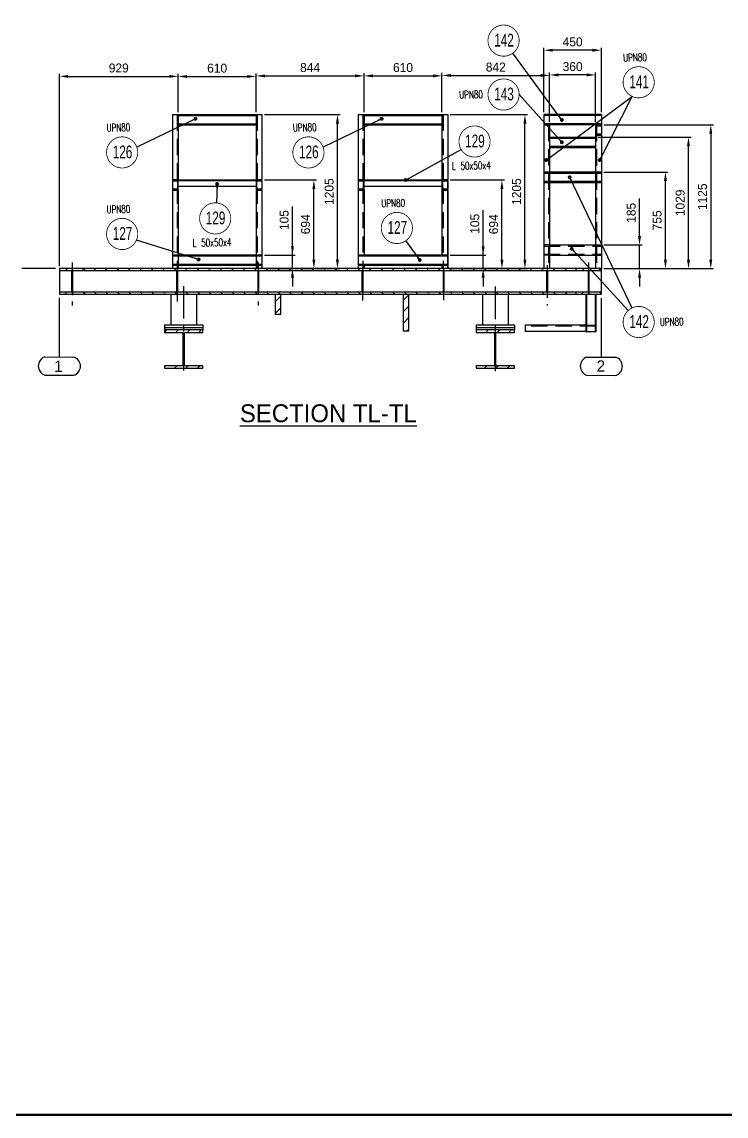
# Model space of a CAD drawing. Header units: millimetres. Extents: x 0 to 16187, y -20471 to 6290.
# Drawn here: x 13039.3 to 13314.7, y 3880.9 to 4309.1 of the extents above; entities that cross this region are included whole.
import ezdxf
from ezdxf.enums import TextEntityAlignment as Align

# ---------------------------------------------------------------- set-up
doc = ezdxf.new("R2010")
doc.units = ezdxf.units.MM
doc.header["$PDSIZE"] = -1
doc.linetypes.add('CENTERX2', pattern=[20.32, 12.7, -2.54, 2.54, -2.54])
doc.linetypes.add('HIDDEN', pattern=[9.525, 6.35, -3.175])
doc.layers.add('BORDER1', color=3, linetype='Continuous')
doc.layers.add('BORDER2', color=7, linetype='Continuous')
doc.styles.add('MtXpl_txt_shx', font='txt.shx', dxfattribs={"height": 0.2})
doc.styles.add('ROMANC', font='ROMANC', dxfattribs={"height": 5})
doc.styles.add('ROMAND-1', font='ic-romand.shx')
doc.styles.add('ROMANS', font='ROMANS.shx', dxfattribs={"width": 0.8})
doc.styles.add('ROMANT', font='ROMANT', dxfattribs={"height": 4})
doc.styles.add('SLDTEXTSTYLE2', font='TXT', dxfattribs={"width": 0.686449})
doc.dimstyles.new('AM_ISO', dxfattribs={"dimtxt": 3.5, "dimasz": 3.5, "dimexe": 1, "dimexo": 1, "dimgap": 1.5, "dimtad": 1, "dimdsep": 46, "dimtxsty": 'Standard', "dimcen": 0, "dimclrd": 1, "dimclre": 1, "dimclrt": 1, "dimadec": 0, "dimazin": 2, "dimtp": 0.1, "dimtm": 0.1, "dimtfac": 0.71, "dimtdec": 3, "dimtmove": 0, "dimatfit": 3, "dimfxl": 1, "dimlwd": -1, "dimlwe": -1, "dimarcsym": 1})
doc.dimstyles.new('AM_ISO$7', dxfattribs={"dimtxt": 3.5, "dimasz": 3.5, "dimexe": 1, "dimexo": 1, "dimgap": 1.5, "dimtad": 1, "dimtoh": 1, "dimdsep": 46, "dimtxsty": 'Standard', "dimcen": 0, "dimclrd": 1, "dimclre": 1, "dimclrt": 1, "dimadec": 0, "dimazin": 2, "dimtp": 0.1, "dimtm": 0.1, "dimtfac": 0.71, "dimtdec": 3, "dimtmove": 0, "dimatfit": 3, "dimfxl": 1, "dimlwd": -1, "dimlwe": -1, "dimarcsym": 1})
pattern_1 = [(45, (12795.081, 309.012), (-2.245064, 2.245064), [])]
pattern_2 = [(135, (12795.081, 309.012), (-2.245064, -2.245064), [])]

# ---------------------------------------------------------------- blocks, each defined once
blk = doc.blocks.new('A$7E9317C23470')
at = {"color": 1, "ltscale": 0.2}
for p, q in [((8.25, 7.15), (8.25, 30.29)), ((2.59, 7.18), (13.91, 7.12))]:
    blk.add_line(p, q, dxfattribs=at)
at = {"color": 1, "lineweight": 25}
blk.add_line((2.59, 0.06), (13.93, 0.01), dxfattribs=at)
at = {"color": 1, "ltscale": 0.2}
for centre, start, end in [((3.74, 3.62), 107.869, 252.0246), ((12.75, 3.56), 287.9651, 71.9697)]:
    blk.add_arc(centre, 3.74, start, end, dxfattribs=at)
at = {"color": 1, "lineweight": 25}
blk.add_text('1', height=4.5, rotation=359.9537, dxfattribs=at).set_placement((7.87, 3.52), align=Align.MIDDLE_CENTER)
blk = doc.blocks.new('A$7E9317C333379')
at = {"color": 1, "ltscale": 0.2}
for p, q in [((8.25, 7.15), (8.25, 30.29)), ((2.59, 7.18), (13.91, 7.12)), ((2.59, 0.06), (13.93, 0.01))]:
    blk.add_line(p, q, dxfattribs=at)
for centre, start, end in [((3.74, 3.62), 107.869, 252.0246), ((12.75, 3.56), 287.9651, 71.9697)]:
    blk.add_arc(centre, 3.74, start, end, dxfattribs=at)
blk.add_text('2', height=4.37, rotation=359.9537, dxfattribs=at).set_placement((6.43, 1.52))
blk = doc.blocks.new('*D2593')
at = {"color": 1, "linetype": 'ByBlock'}
for p, q in [((13053.94, 4213.52), (13053.94, 4288.75)), ((13057.44, 4287.75), (13096.89, 4287.75)), ((13100.39, 4273.77), (13100.39, 4288.75))]:
    blk.add_line(p, q, dxfattribs=at)
at = {"color": 1}
for points in [[(13057.44, 4288.33), (13057.44, 4287.17), (13053.94, 4287.75)], [(13096.89, 4287.17), (13096.89, 4288.33), (13100.39, 4287.75)]]:
    blk.add_solid(points, dxfattribs=at)
at = {"layer": 'Defpoints', "color": 0}
for p in [(13100.39, 4287.75), (13100.39, 4272.77), (13053.94, 4212.52)]:
    blk.add_point(p, dxfattribs=at)
at = {"color": 1, "insert": (13077.16, 4291), "char_height": 3.5, "attachment_point": 5}
blk.add_mtext('929', dxfattribs=at)
blk = doc.blocks.new('*D2594')
at = {"color": 1, "linetype": 'ByBlock'}
for p, q in [((13100.39, 4273.77), (13100.39, 4288.7)), ((13103.89, 4287.7), (13127.39, 4287.7)), ((13130.89, 4273.77), (13130.89, 4288.7))]:
    blk.add_line(p, q, dxfattribs=at)
at = {"color": 1}
for points in [[(13103.89, 4288.28), (13103.89, 4287.12), (13100.39, 4287.7)], [(13127.39, 4287.12), (13127.39, 4288.28), (13130.89, 4287.7)]]:
    blk.add_solid(points, dxfattribs=at)
at = {"layer": 'Defpoints', "color": 0}
for p in [(13130.89, 4287.7), (13100.39, 4272.77), (13130.89, 4272.77)]:
    blk.add_point(p, dxfattribs=at)
at = {"color": 1, "insert": (13115.64, 4290.95), "char_height": 3.5, "attachment_point": 5}
blk.add_mtext('610', dxfattribs=at)
blk = doc.blocks.new('*D2595')
at = {"color": 1, "linetype": 'ByBlock'}
for p, q in [((13130.89, 4273.77), (13130.89, 4288.92)), ((13134.39, 4287.92), (13169.59, 4287.92)), ((13173.09, 4273.77), (13173.09, 4288.92))]:
    blk.add_line(p, q, dxfattribs=at)
at = {"color": 1}
for points in [[(13134.39, 4288.51), (13134.39, 4287.34), (13130.89, 4287.92)], [(13169.59, 4287.34), (13169.59, 4288.51), (13173.09, 4287.92)]]:
    blk.add_solid(points, dxfattribs=at)
at = {"layer": 'Defpoints', "color": 0}
for p in [(13173.09, 4287.92), (13130.89, 4272.77), (13173.09, 4272.77)]:
    blk.add_point(p, dxfattribs=at)
at = {"color": 1, "insert": (13151.99, 4291.17), "char_height": 3.5, "attachment_point": 5}
blk.add_mtext('844', dxfattribs=at)
blk = doc.blocks.new('*D2596')
at = {"color": 1, "linetype": 'ByBlock'}
for p, q in [((13173.09, 4273.77), (13173.09, 4288.93)), ((13176.59, 4287.93), (13200.09, 4287.93)), ((13203.59, 4273.77), (13203.59, 4288.93))]:
    blk.add_line(p, q, dxfattribs=at)
at = {"color": 1}
for points in [[(13176.59, 4288.51), (13176.59, 4287.35), (13173.09, 4287.93)], [(13200.09, 4287.35), (13200.09, 4288.51), (13203.59, 4287.93)]]:
    blk.add_solid(points, dxfattribs=at)
at = {"layer": 'Defpoints', "color": 0}
for p in [(13203.59, 4287.93), (13173.09, 4272.77), (13203.59, 4272.77)]:
    blk.add_point(p, dxfattribs=at)
at = {"color": 1, "insert": (13188.34, 4291.18), "char_height": 3.5, "attachment_point": 5}
blk.add_mtext('610', dxfattribs=at)
blk = doc.blocks.new('*D2597')
at = {"color": 1, "linetype": 'ByBlock'}
for p, q in [((13203.59, 4273.77), (13203.59, 4289.11)), ((13207.09, 4288.11), (13242.19, 4288.11)), ((13245.69, 4269.77), (13245.69, 4289.11))]:
    blk.add_line(p, q, dxfattribs=at)
at = {"color": 1}
for points in [[(13207.09, 4288.69), (13207.09, 4287.52), (13203.59, 4288.11)], [(13242.19, 4287.52), (13242.19, 4288.69), (13245.69, 4288.11)]]:
    blk.add_solid(points, dxfattribs=at)
at = {"layer": 'Defpoints', "color": 0}
for p in [(13245.69, 4288.11), (13203.59, 4272.77), (13245.69, 4268.77)]:
    blk.add_point(p, dxfattribs=at)
at = {"color": 1, "insert": (13224.64, 4291.36), "char_height": 3.5, "attachment_point": 5}
blk.add_mtext('842', dxfattribs=at)
blk = doc.blocks.new('*D2598')
at = {"color": 1, "linetype": 'ByBlock'}
for p, q in [((13245.69, 4269.77), (13245.69, 4289.3)), ((13260.19, 4288.3), (13249.19, 4288.3)), ((13263.69, 4269.77), (13263.69, 4289.3))]:
    blk.add_line(p, q, dxfattribs=at)
at = {"color": 1}
for points in [[(13249.19, 4288.88), (13249.19, 4287.72), (13245.69, 4288.3)], [(13260.19, 4287.72), (13260.19, 4288.88), (13263.69, 4288.3)]]:
    blk.add_solid(points, dxfattribs=at)
at = {"layer": 'Defpoints', "color": 0}
for p in [(13245.69, 4288.3), (13245.69, 4268.77), (13263.69, 4268.77)]:
    blk.add_point(p, dxfattribs=at)
at = {"color": 1, "insert": (13254.69, 4291.55), "char_height": 3.5, "attachment_point": 5}
blk.add_mtext('360', dxfattribs=at)
blk = doc.blocks.new('*D2599')
at = {"color": 1, "linetype": 'ByBlock'}
for p, q in [((13280.86, 4225.27), (13280.86, 4239.94)), ((13266.94, 4221.77), (13281.86, 4221.77)), ((13280.86, 4212.52), (13280.86, 4221.77)), ((13266.94, 4212.52), (13281.86, 4212.52)), ((13280.86, 4209.02), (13280.86, 4205.52))]:
    blk.add_line(p, q, dxfattribs=at)
at = {"color": 1}
for points in [[(13280.28, 4225.27), (13281.45, 4225.27), (13280.86, 4221.77)], [(13281.45, 4209.02), (13280.28, 4209.02), (13280.86, 4212.52)]]:
    blk.add_solid(points, dxfattribs=at)
at = {"layer": 'Defpoints', "color": 0}
for p in [(13265.94, 4221.77), (13280.86, 4221.77), (13265.94, 4212.52)]:
    blk.add_point(p, dxfattribs=at)
at = {"color": 1, "insert": (13277.61, 4234.35), "char_height": 3.5, "attachment_point": 5, "rotation": 90}
blk.add_mtext('185', dxfattribs=at)
blk = doc.blocks.new('*D2600')
at = {"color": 1, "linetype": 'ByBlock'}
for p, q in [((13266.94, 4250.27), (13291.99, 4250.27)), ((13290.99, 4216.02), (13290.99, 4246.77)), ((13266.94, 4212.52), (13291.99, 4212.52))]:
    blk.add_line(p, q, dxfattribs=at)
at = {"color": 1}
for points in [[(13291.58, 4246.77), (13290.41, 4246.77), (13290.99, 4250.27)], [(13290.41, 4216.02), (13291.58, 4216.02), (13290.99, 4212.52)]]:
    blk.add_solid(points, dxfattribs=at)
at = {"layer": 'Defpoints', "color": 0}
for p in [(13265.94, 4250.27), (13290.99, 4250.27), (13265.94, 4212.52)]:
    blk.add_point(p, dxfattribs=at)
at = {"color": 1, "insert": (13287.74, 4231.4), "char_height": 3.5, "attachment_point": 5, "rotation": 90}
blk.add_mtext('755', dxfattribs=at)
blk = doc.blocks.new('*D2601')
at = {"color": 1, "linetype": 'ByBlock'}
for p, q in [((13264.69, 4263.97), (13301.01, 4263.97)), ((13300.01, 4216.02), (13300.01, 4260.47)), ((13266.94, 4212.52), (13301.01, 4212.52))]:
    blk.add_line(p, q, dxfattribs=at)
at = {"color": 1}
for points in [[(13300.59, 4260.47), (13299.42, 4260.47), (13300.01, 4263.97)], [(13299.42, 4216.02), (13300.59, 4216.02), (13300.01, 4212.52)]]:
    blk.add_solid(points, dxfattribs=at)
at = {"layer": 'Defpoints', "color": 0}
for p in [(13263.69, 4263.97), (13300.01, 4263.97), (13265.94, 4212.52)]:
    blk.add_point(p, dxfattribs=at)
at = {"color": 1, "insert": (13296.76, 4238.25), "char_height": 3.5, "attachment_point": 5, "rotation": 90}
blk.add_mtext('1029', dxfattribs=at)
blk = doc.blocks.new('*D2602')
at = {"color": 1, "linetype": 'ByBlock'}
for p, q in [((13266.94, 4268.77), (13309.73, 4268.77)), ((13308.73, 4265.27), (13308.73, 4216.02)), ((13266.94, 4212.52), (13309.73, 4212.52))]:
    blk.add_line(p, q, dxfattribs=at)
at = {"color": 1}
for points in [[(13309.31, 4265.27), (13308.15, 4265.27), (13308.73, 4268.77)], [(13308.15, 4216.02), (13309.31, 4216.02), (13308.73, 4212.52)]]:
    blk.add_solid(points, dxfattribs=at)
at = {"layer": 'Defpoints', "color": 0}
for p in [(13265.94, 4268.77), (13265.94, 4212.52), (13308.73, 4212.52)]:
    blk.add_point(p, dxfattribs=at)
at = {"color": 1, "insert": (13305.48, 4240.65), "char_height": 3.5, "attachment_point": 5, "rotation": 90}
blk.add_mtext('1125', dxfattribs=at)
blk = doc.blocks.new('*D2603')
at = {"color": 1, "linetype": 'ByBlock'}
for p, q in [((13243.44, 4273.77), (13243.44, 4298.97)), ((13265.94, 4273.77), (13265.94, 4298.97)), ((13262.44, 4297.97), (13246.94, 4297.97))]:
    blk.add_line(p, q, dxfattribs=at)
at = {"color": 1}
for points in [[(13246.94, 4298.55), (13246.94, 4297.39), (13243.44, 4297.97)], [(13262.44, 4297.39), (13262.44, 4298.55), (13265.94, 4297.97)]]:
    blk.add_solid(points, dxfattribs=at)
at = {"layer": 'Defpoints', "color": 0}
for p in [(13243.44, 4297.97), (13243.44, 4272.77), (13265.94, 4272.77)]:
    blk.add_point(p, dxfattribs=at)
at = {"color": 1, "insert": (13254.69, 4301.22), "char_height": 3.5, "attachment_point": 5}
blk.add_mtext('450', dxfattribs=at)
blk = doc.blocks.new('*D2648')
at = {"color": 1, "linetype": 'ByBlock'}
for p, q in [((13206.84, 4272.77), (13237.03, 4272.77)), ((13236.03, 4216.02), (13236.03, 4269.27)), ((13221.98, 4212.52), (13237.03, 4212.52))]:
    blk.add_line(p, q, dxfattribs=at)
at = {"color": 1}
for points in [[(13236.61, 4269.27), (13235.45, 4269.27), (13236.03, 4272.77)], [(13235.45, 4216.02), (13236.61, 4216.02), (13236.03, 4212.52)]]:
    blk.add_solid(points, dxfattribs=at)
at = {"layer": 'Defpoints', "color": 0}
for p in [(13205.84, 4272.77), (13236.03, 4272.77), (13220.98, 4212.52)]:
    blk.add_point(p, dxfattribs=at)
at = {"color": 1, "insert": (13232.78, 4242.65), "char_height": 3.5, "attachment_point": 5, "rotation": 90}
blk.add_mtext('1205', dxfattribs=at)
blk = doc.blocks.new('*D2649')
at = {"color": 1, "linetype": 'ByBlock'}
for p, q in [((13219.68, 4217.77), (13219.68, 4235.35)), ((13219.68, 4221.27), (13219.68, 4224.77)), ((13206.84, 4217.77), (13220.68, 4217.77)), ((13219.68, 4212.52), (13219.68, 4217.77)), ((13206.84, 4212.52), (13220.68, 4212.52)), ((13219.68, 4209.02), (13219.68, 4205.52))]:
    blk.add_line(p, q, dxfattribs=at)
at = {"color": 1}
for points in [[(13219.1, 4221.27), (13220.26, 4221.27), (13219.68, 4217.77)], [(13220.26, 4209.02), (13219.1, 4209.02), (13219.68, 4212.52)]]:
    blk.add_solid(points, dxfattribs=at)
at = {"layer": 'Defpoints', "color": 0}
for p in [(13205.84, 4217.77), (13219.68, 4217.77), (13205.84, 4212.52)]:
    blk.add_point(p, dxfattribs=at)
at = {"color": 1, "insert": (13216.43, 4230.06), "char_height": 3.5, "attachment_point": 5, "rotation": 90}
blk.add_mtext('105', dxfattribs=at)
blk = doc.blocks.new('*D2650')
at = {"color": 1, "linetype": 'ByBlock'}
for p, q in [((13206.84, 4247.22), (13228.04, 4247.22)), ((13227.04, 4216.02), (13227.04, 4243.72)), ((13206.84, 4212.52), (13228.04, 4212.52))]:
    blk.add_line(p, q, dxfattribs=at)
at = {"color": 1}
for points in [[(13227.63, 4243.72), (13226.46, 4243.72), (13227.04, 4247.22)], [(13226.46, 4216.02), (13227.63, 4216.02), (13227.04, 4212.52)]]:
    blk.add_solid(points, dxfattribs=at)
at = {"layer": 'Defpoints', "color": 0}
for p in [(13205.84, 4247.22), (13227.04, 4247.22), (13205.84, 4212.52)]:
    blk.add_point(p, dxfattribs=at)
at = {"color": 1, "insert": (13223.79, 4229.87), "char_height": 3.5, "attachment_point": 5, "rotation": 90}
blk.add_mtext('694', dxfattribs=at)
blk = doc.blocks.new('*D2651')
at = {"color": 1, "linetype": 'ByBlock'}
for p, q in [((13145.1, 4217.77), (13145.1, 4236.81)), ((13145.1, 4221.27), (13145.1, 4224.77)), ((13134.14, 4217.77), (13146.1, 4217.77)), ((13145.1, 4212.52), (13145.1, 4217.77)), ((13134.14, 4212.52), (13146.1, 4212.52)), ((13145.1, 4209.02), (13145.1, 4205.52))]:
    blk.add_line(p, q, dxfattribs=at)
at = {"color": 1}
for points in [[(13144.52, 4221.27), (13145.69, 4221.27), (13145.1, 4217.77)], [(13145.69, 4209.02), (13144.52, 4209.02), (13145.1, 4212.52)]]:
    blk.add_solid(points, dxfattribs=at)
at = {"layer": 'Defpoints', "color": 0}
for p in [(13133.14, 4217.77), (13145.1, 4217.77), (13133.14, 4212.52)]:
    blk.add_point(p, dxfattribs=at)
at = {"color": 1, "insert": (13141.85, 4231.52), "char_height": 3.5, "attachment_point": 5, "rotation": 90}
blk.add_mtext('105', dxfattribs=at)
blk = doc.blocks.new('*D2652')
at = {"color": 1, "linetype": 'ByBlock'}
for p, q in [((13134.14, 4247.22), (13154.48, 4247.22)), ((13153.48, 4216.02), (13153.48, 4243.72)), ((13134.14, 4212.52), (13154.48, 4212.52))]:
    blk.add_line(p, q, dxfattribs=at)
at = {"color": 1}
for points in [[(13154.06, 4243.72), (13152.9, 4243.72), (13153.48, 4247.22)], [(13152.9, 4216.02), (13154.06, 4216.02), (13153.48, 4212.52)]]:
    blk.add_solid(points, dxfattribs=at)
at = {"layer": 'Defpoints', "color": 0}
for p in [(13133.14, 4247.22), (13153.48, 4247.22), (13133.14, 4212.52)]:
    blk.add_point(p, dxfattribs=at)
at = {"color": 1, "insert": (13150.23, 4229.87), "char_height": 3.5, "attachment_point": 5, "rotation": 90}
blk.add_mtext('694', dxfattribs=at)
blk = doc.blocks.new('*D2653')
at = {"color": 1, "linetype": 'ByBlock'}
for p, q in [((13134.14, 4272.77), (13163.71, 4272.77)), ((13162.71, 4216.02), (13162.71, 4269.27)), ((13134.14, 4212.52), (13163.71, 4212.52))]:
    blk.add_line(p, q, dxfattribs=at)
at = {"color": 1}
for points in [[(13163.29, 4269.27), (13162.12, 4269.27), (13162.71, 4272.77)], [(13162.12, 4216.02), (13163.29, 4216.02), (13162.71, 4212.52)]]:
    blk.add_solid(points, dxfattribs=at)
at = {"layer": 'Defpoints', "color": 0}
for p in [(13133.14, 4272.77), (13162.71, 4272.77), (13133.14, 4212.52)]:
    blk.add_point(p, dxfattribs=at)
at = {"color": 1, "insert": (13159.46, 4242.65), "char_height": 3.5, "attachment_point": 5, "rotation": 90}
blk.add_mtext('1205', dxfattribs=at)
blk = doc.blocks.new('*U609')
at = {"layer": 'BORDER1', "color": 154, "true_color": 0x1859a9, "const_width": 1}
blk.add_lwpolyline([(1.81, 811), (1144, 811), (1144, 0), (0, 0), (0, 811)], close=True, dxfattribs=at)
at = {"layer": 'BORDER2', "flags": 8}
for tag, height, style, p in [('REV-A', 3.24, 'ROMANS', (986.93, 140.25)), ('RE-A', 8.06, 'ROMANT', (1084.63, 7.17))]:
    blk.add_attdef(tag, text='', height=height, dxfattribs=dict(at, style=style)).set_placement(p, align=Align.CENTER)
at = {"layer": 'BORDER2', "style": 'ROMANS', "width": 3.830216}
blk.add_attdef('DATE-A', text='', height=3.24, dxfattribs=at).set_placement((995.51, 140.25), (1008.51, 140.25), align=Align.FIT)
at = {"layer": 'BORDER2'}
for tag, height, style, p in [('DRN-A', 3.24, 'ROMANS', (1018.38, 140.25)), ('CHD-A', 3.24, 'ROMANS', (1032.35, 140.25)), ('APD-A', 3.24, 'ROMANS', (1046.64, 140.25)), ('CONS_CONT_VEND', 4.2, 'ROMANC', (1061.39, 72.83))]:
    blk.add_attdef(tag, text='', height=height, dxfattribs=dict(at, style=style)).set_placement(p, align=Align.CENTER)
at = {"layer": 'BORDER2', "style": 'ROMANS', "width": 0.8}
for tag, p, height in [('1:X', (997.23, 122.55), 3.5), ('LOC', (1042.74, 122.55), 3.5), ('PROJ_NO', (1118.64, 122.55), 3.5), ('CONS_DRG_NO', (1011, 63), 3)]:
    blk.add_attdef(tag, p, '', height=height, dxfattribs=at)
at = {"layer": 'BORDER2', "lineweight": 30, "width": 0.8, "flags": 104}
blk.add_attdef('COMMENTS-A', text='', height=2.2, dxfattribs=at).set_placement((1055.21, 142.07), align=Align.MIDDLE_LEFT)
at = {"layer": 'BORDER2', "style": 'ROMANS', "width": 0.8}
for tag, p in [('PROJECT_TITLE_1', (1061.07, 55.35)), ('PROJECT_TITLE_2', (1061.07, 49.3))]:
    blk.add_attdef(tag, text='', height=3.5, dxfattribs=at).set_placement(p, align=Align.MIDDLE)
at = {"layer": 'BORDER2', "style": 'ROMANT', "width": 0.8}
for tag, p in [('DRG_TITLE_1', (1061.07, 36.31)), ('DRG_TITLE_2', (1061.07, 28.31)), ('DRG_TITLE_3', (1061.07, 20.31))]:
    blk.add_attdef(tag, text='', height=5, dxfattribs=at).set_placement(p, align=Align.CENTER)
at = {"layer": 'BORDER2', "style": 'ROMANT'}
for tag, p in [('AR', (995, 7.17)), ('PA', (1011.74, 7.17)), ('DC', (1028.45, 7.17)), ('TS', (1120.84, 7.17))]:
    blk.add_attdef(tag, p, '', height=8.06, dxfattribs=at)
for tag, p in [('SRNO', (1074.7, 7.17)), ('SH', (1115.8, 7.18))]:
    blk.add_attdef(tag, text='', height=8.06, dxfattribs=at).set_placement(p, align=Align.RIGHT)
at = {"layer": 'BORDER2', "style": 'ROMANS', "flags": 2}
blk.add_attdef('TB_VERSION', text='', height=2, dxfattribs=at).set_placement((1, -1), align=Align.TOP_LEFT)

msp = doc.modelspace()

# ---------------------------------------------------------------- hatches: boundary and pattern name
at = {"linetype": 'Continuous', "lineweight": 18}
h = msp.add_hatch(dxfattribs=at)
h.set_pattern_fill('ANSI31', style=0)
h.set_pattern_definition(pattern_1)
h.paths.add_polyline_path([(13265.93881, 4268.77143), (13263.68881, 4268.77143), (13263.68881, 4264.77143), (13265.93881, 4264.77143), (13265.93881, 4265.17143), (13263.98881, 4265.17143), (13263.98881, 4268.37143), (13265.93881, 4268.37143)], flags=0)
h = msp.add_hatch(dxfattribs=at)
h.set_pattern_fill('ANSI31', style=0)
h.set_pattern_definition(pattern_1)
h.paths.add_polyline_path([(13098.13881, 4243.22143), (13100.38881, 4243.22143), (13100.38881, 4247.22143), (13098.13881, 4247.22143), (13098.13881, 4246.82143), (13100.08881, 4246.82143), (13100.08881, 4243.62143), (13098.13881, 4243.62143)], flags=0)
h = msp.add_hatch(dxfattribs=at)
h.set_pattern_fill('ANSI31', style=0)
h.set_pattern_definition(pattern_1)
h.paths.add_polyline_path([(13133.13881, 4247.22143), (13130.88881, 4247.22143), (13130.88881, 4243.22143), (13133.13881, 4243.22143), (13133.13881, 4243.62143), (13131.18881, 4243.62143), (13131.18881, 4246.82143), (13133.13881, 4246.82143)], flags=0)
h = msp.add_hatch(dxfattribs=at)
h.set_pattern_fill('ANSI31', style=0)
h.set_pattern_definition(pattern_1)
h.paths.add_polyline_path([(13170.83881, 4243.22143), (13173.08881, 4243.22143), (13173.08881, 4247.22143), (13170.83881, 4247.22143), (13170.83881, 4246.82143), (13172.78881, 4246.82143), (13172.78881, 4243.62143), (13170.83881, 4243.62143)], flags=0)
h = msp.add_hatch(dxfattribs=at)
h.set_pattern_fill('ANSI31', style=0)
h.set_pattern_definition(pattern_1)
h.paths.add_polyline_path([(13205.83881, 4247.22143), (13203.58881, 4247.22143), (13203.58881, 4243.22143), (13205.83881, 4243.22143), (13205.83881, 4243.62143), (13203.88881, 4243.62143), (13203.88881, 4246.82143), (13205.83881, 4246.82143)], flags=0)
h = msp.add_hatch(dxfattribs=at)
h.set_pattern_fill('ANSI31', style=0)
h.set_pattern_definition(pattern_1)
h.paths.add_polyline_path([(13058.71381, 4203.27143), (13053.93881, 4203.27143), (13053.93881, 4202.52143), (13058.93881, 4202.52143), (13058.93881, 4212.52143), (13053.93881, 4212.52143), (13053.93881, 4211.77143), (13058.71381, 4211.77143)], flags=0)
h = msp.add_hatch(dxfattribs=at)
h.set_pattern_fill('ANSI31', angle=90, style=0)
h.set_pattern_definition(pattern_2)
h.paths.add_polyline_path([(13058.93881, 4212.52143), (13058.93881, 4202.52143), (13063.93881, 4202.52143), (13063.93881, 4203.27143), (13059.16381, 4203.27143), (13059.16381, 4211.77143), (13063.93881, 4211.77143), (13063.93881, 4212.52143)], flags=0)
h = msp.add_hatch(dxfattribs=at)
h.set_pattern_fill('ANSI31', angle=90, style=0)
h.set_pattern_definition(pattern_2)
h.paths.add_polyline_path([(13255.93881, 4211.77143), (13255.93881, 4212.52143), (13063.93881, 4212.52143), (13063.93881, 4211.77143)], flags=0)
h = msp.add_hatch(dxfattribs=at)
h.set_pattern_fill('ANSI31', style=0)
h.set_pattern_definition(pattern_1)
h.paths.add_polyline_path([(13099.98881, 4211.77143), (13099.76381, 4211.77143), (13099.76381, 4203.27143), (13099.98881, 4203.27143)], flags=0)
h = msp.add_hatch(dxfattribs=at)
h.set_pattern_fill('ANSI31', angle=90, style=0)
h.set_pattern_definition(pattern_2)
h.paths.add_polyline_path([(13100.21381, 4211.77143), (13099.98881, 4211.77143), (13099.98881, 4203.27143), (13100.21381, 4203.27143)], flags=0)
h = msp.add_hatch(dxfattribs=at)
h.set_pattern_fill('ANSI31', style=0)
h.set_pattern_definition(pattern_1)
h.paths.add_polyline_path([(13131.73881, 4211.77143), (13131.51381, 4211.77143), (13131.51381, 4203.27143), (13131.73881, 4203.27143)], flags=0)
h = msp.add_hatch(dxfattribs=at)
h.set_pattern_fill('ANSI31', angle=90, style=0)
h.set_pattern_definition(pattern_2)
h.paths.add_polyline_path([(13131.96381, 4211.77143), (13131.73881, 4211.77143), (13131.73881, 4203.27143), (13131.96381, 4203.27143)], flags=0)
h = msp.add_hatch(dxfattribs=at)
h.set_pattern_fill('ANSI31', style=0)
h.set_pattern_definition(pattern_1)
h.paths.add_polyline_path([(13172.48881, 4211.77143), (13172.26381, 4211.77143), (13172.26381, 4203.27143), (13172.48881, 4203.27143)], flags=0)
h = msp.add_hatch(dxfattribs=at)
h.set_pattern_fill('ANSI31', angle=90, style=0)
h.set_pattern_definition(pattern_2)
h.paths.add_polyline_path([(13172.71381, 4211.77143), (13172.48881, 4211.77143), (13172.48881, 4203.27143), (13172.71381, 4203.27143)], flags=0)
h = msp.add_hatch(dxfattribs=at)
h.set_pattern_fill('ANSI31', style=0)
h.set_pattern_definition(pattern_1)
h.paths.add_polyline_path([(13204.23881, 4211.77143), (13204.01381, 4211.77143), (13204.01381, 4203.27143), (13204.23881, 4203.27143)], flags=0)
h = msp.add_hatch(dxfattribs=at)
h.set_pattern_fill('ANSI31', angle=90, style=0)
h.set_pattern_definition(pattern_2)
h.paths.add_polyline_path([(13204.46381, 4211.77143), (13204.23881, 4211.77143), (13204.23881, 4203.27143), (13204.46381, 4203.27143)], flags=0)
h = msp.add_hatch(dxfattribs=at)
h.set_pattern_fill('ANSI31', style=0)
h.set_pattern_definition(pattern_1)
h.paths.add_polyline_path([(13244.73881, 4211.77143), (13244.51381, 4211.77143), (13244.51381, 4203.27143), (13244.73881, 4203.27143)], flags=0)
h = msp.add_hatch(dxfattribs=at)
h.set_pattern_fill('ANSI31', angle=90, style=0)
h.set_pattern_definition(pattern_2)
h.paths.add_polyline_path([(13244.96381, 4211.77143), (13244.73881, 4211.77143), (13244.73881, 4203.27143), (13244.96381, 4203.27143)], flags=0)
h = msp.add_hatch(dxfattribs=at)
h.set_pattern_fill('ANSI31', style=0)
h.set_pattern_definition(pattern_1)
h.paths.add_polyline_path([(13260.71381, 4203.27143), (13255.93881, 4203.27143), (13255.93881, 4202.52143), (13260.93881, 4202.52143), (13260.93881, 4212.52143), (13255.93881, 4212.52143), (13255.93881, 4211.77143), (13260.71381, 4211.77143)], flags=0)
h = msp.add_hatch(dxfattribs=at)
h.set_pattern_fill('ANSI31', angle=90, style=0)
h.set_pattern_definition(pattern_2)
h.paths.add_polyline_path([(13260.93881, 4212.52143), (13260.93881, 4202.52143), (13265.93881, 4202.52143), (13265.93881, 4203.27143), (13261.16381, 4203.27143), (13261.16381, 4211.77143), (13265.93881, 4211.77143), (13265.93881, 4212.52143)], flags=0)
h = msp.add_hatch(dxfattribs=at)
h.set_pattern_fill('ANSI31', angle=90, style=0)
h.set_pattern_definition(pattern_2)
h.paths.add_polyline_path([(13255.93881, 4202.52143), (13255.93881, 4203.27143), (13063.93881, 4203.27143), (13063.93881, 4202.52143)], flags=0)
h = msp.add_hatch(dxfattribs=at)
h.set_pattern_fill('ANSI31', style=0)
h.set_pattern_definition(pattern_1)
h.paths.add_polyline_path([(13140.58881, 4202.52143), (13138.33881, 4202.52143), (13138.33881, 4194.67143), (13140.58881, 4194.67143)], flags=0)
h = msp.add_hatch(dxfattribs=at)
h.set_pattern_fill('ANSI31', style=0)
h.set_pattern_definition(pattern_1)
h.paths.add_polyline_path([(13190.58881, 4202.52143), (13188.33881, 4202.52143), (13188.33881, 4188.17143), (13190.58881, 4188.17143)], flags=0)
h = msp.add_hatch(dxfattribs=at)
h.set_pattern_fill('ANSI31', style=0)
h.set_pattern_definition(pattern_1)
h.paths.add_polyline_path([(13260.28881, 4202.52143), (13259.88881, 4202.52143), (13259.88881, 4187.87143), (13260.28881, 4187.87143)], flags=0)
h = msp.add_hatch(dxfattribs=at)
h.set_pattern_fill('ANSI31', style=0)
h.set_pattern_definition(pattern_1)
h.paths.add_polyline_path([(13263.88881, 4202.52143), (13263.48881, 4202.52143), (13263.48881, 4187.87143), (13263.88881, 4187.87143)], flags=0)
h = msp.add_hatch(dxfattribs=at)
h.set_pattern_fill('ANSI31', style=0)
h.set_pattern_definition(pattern_1)
h.paths.add_polyline_path([(13110.03881, 4174.47143), (13102.81381, 4174.47143), (13102.81381, 4187.57143), (13110.03881, 4187.57143), (13110.03881, 4188.52143), (13095.03881, 4188.52143), (13095.03881, 4187.57143), (13102.26381, 4187.57143), (13102.26381, 4174.47143), (13095.03881, 4174.47143), (13095.03881, 4173.52143), (13110.03881, 4173.52143)], flags=0)
h = msp.add_hatch(dxfattribs=at)
h.set_pattern_fill('ANSI31', style=0)
h.set_pattern_definition(pattern_1)
h.paths.add_polyline_path([(13231.93881, 4174.47143), (13224.71381, 4174.47143), (13224.71381, 4187.57143), (13231.93881, 4187.57143), (13231.93881, 4188.52143), (13216.93881, 4188.52143), (13216.93881, 4187.57143), (13224.16381, 4187.57143), (13224.16381, 4174.47143), (13216.93881, 4174.47143), (13216.93881, 4173.52143), (13231.93881, 4173.52143)], flags=0)

# ---------------------------------------------------------------- linework, layer by layer
at = {"color": 7, "linetype": 'Continuous', "lineweight": 25}
for p, q in [((13098.13881, 4272.77143), (13098.13881, 4247.22143)), ((13098.13881, 4272.77143), (13100.38881, 4272.77143)), ((13100.38881, 4272.77143), (13130.88881, 4272.77143)), ((13100.38881, 4272.77143), (13100.38881, 4247.22143)), ((13130.88881, 4272.77143), (13130.88881, 4247.22143)), ((13130.88881, 4272.77143), (13133.13881, 4272.77143)), ((13133.13881, 4272.77143), (13133.13881, 4247.22143)), ((13170.83881, 4272.77143), (13170.83881, 4247.22143)), ((13170.83881, 4272.77143), (13173.08881, 4272.77143)), ((13173.08881, 4272.77143), (13203.58881, 4272.77143)), ((13173.08881, 4272.77143), (13173.08881, 4247.22143)), ((13203.58881, 4272.77143), (13203.58881, 4247.22143)), ((13203.58881, 4272.77143), (13205.83881, 4272.77143)), ((13205.83881, 4272.77143), (13205.83881, 4247.22143)), ((13265.93881, 4272.77143), (13243.43881, 4272.77143)), ((13243.43881, 4272.77143), (13243.43881, 4272.37143)), ((13265.93881, 4272.77143), (13265.93881, 4272.37143)), ((13100.38881, 4272.37143), (13130.88881, 4272.37143)), ((13100.38881, 4269.17143), (13130.88881, 4269.17143)), ((13100.38881, 4268.77143), (13130.88881, 4268.77143)), ((13173.08881, 4272.37143), (13203.58881, 4272.37143)), ((13173.08881, 4269.17143), (13203.58881, 4269.17143)), ((13173.08881, 4268.77143), (13203.58881, 4268.77143)), ((13265.93881, 4272.37143), (13243.43881, 4272.37143)), ((13243.43881, 4272.37143), (13243.43881, 4269.17143)), ((13265.93881, 4269.17143), (13243.43881, 4269.17143)), ((13243.43881, 4269.17143), (13243.43881, 4268.77143)), ((13243.43881, 4268.77143), (13245.68881, 4268.77143)), ((13243.43881, 4268.77143), (13243.43881, 4250.27143)), ((13263.68881, 4268.77143), (13245.68881, 4268.77143)), ((13245.68881, 4268.77143), (13245.68881, 4250.27143)), ((13263.68881, 4268.77143), (13263.68881, 4264.77143)), ((13265.93881, 4268.77143), (13263.68881, 4268.77143)), ((13263.98881, 4265.17143), (13263.98881, 4268.37143)), ((13263.98881, 4268.37143), (13265.93881, 4268.37143)), ((13265.93881, 4272.37143), (13265.93881, 4269.17143)), ((13265.93881, 4269.17143), (13265.93881, 4268.77143)), ((13265.93881, 4268.37143), (13265.93881, 4268.77143)), ((13265.93881, 4268.37143), (13265.93881, 4265.17143)), ((13263.68881, 4264.77143), (13265.93881, 4264.77143)), ((13263.68881, 4264.77143), (13263.68881, 4250.27143)), ((13265.93881, 4265.17143), (13263.98881, 4265.17143)), ((13265.93881, 4264.77143), (13265.93881, 4265.17143)), ((13265.93881, 4264.77143), (13265.93881, 4250.27143)), ((13245.68881, 4263.97143), (13263.68881, 4263.97143)), ((13245.68881, 4263.57143), (13263.68881, 4263.57143)), ((13245.68881, 4260.37143), (13263.68881, 4260.37143)), ((13245.68881, 4259.97143), (13263.68881, 4259.97143)), ((13098.13881, 4247.22143), (13098.13881, 4246.82143)), ((13100.38881, 4247.22143), (13098.13881, 4247.22143)), ((13100.38881, 4243.22143), (13100.38881, 4247.22143)), ((13100.38881, 4247.22143), (13130.88881, 4247.22143)), ((13100.38881, 4247.02143), (13130.88881, 4247.02143)), ((13130.88881, 4247.22143), (13130.88881, 4243.22143)), ((13133.13881, 4247.22143), (13130.88881, 4247.22143)), ((13133.13881, 4246.82143), (13133.13881, 4247.22143)), ((13173.08881, 4247.22143), (13170.83881, 4247.22143)), ((13170.83881, 4247.22143), (13170.83881, 4246.82143)), ((13173.08881, 4243.22143), (13173.08881, 4247.22143)), ((13173.08881, 4247.22143), (13203.58881, 4247.22143)), ((13173.08881, 4247.02143), (13203.58881, 4247.02143)), ((13205.83881, 4247.22143), (13203.58881, 4247.22143)), ((13203.58881, 4247.22143), (13203.58881, 4243.22143)), ((13205.83881, 4246.82143), (13205.83881, 4247.22143)), ((13265.93881, 4250.27143), (13243.43881, 4250.27143)), ((13243.43881, 4249.87143), (13265.93881, 4249.87143)), ((13098.13881, 4246.82143), (13100.08881, 4246.82143)), ((13098.13881, 4246.82143), (13098.13881, 4243.62143)), ((13100.08881, 4243.62143), (13098.13881, 4243.62143)), ((13098.13881, 4243.62143), (13098.13881, 4243.22143)), ((13098.13881, 4243.22143), (13100.38881, 4243.22143)), ((13098.13881, 4243.22143), (13098.13881, 4217.77143)), ((13100.08881, 4246.82143), (13100.08881, 4243.62143)), ((13100.38881, 4244.72143), (13130.88881, 4244.72143)), ((13100.38881, 4243.22143), (13100.38881, 4217.77143)), ((13130.88881, 4243.22143), (13133.13881, 4243.22143)), ((13130.88881, 4243.22143), (13130.88881, 4217.77143)), ((13131.18881, 4246.82143), (13133.13881, 4246.82143)), ((13131.18881, 4243.62143), (13131.18881, 4246.82143)), ((13133.13881, 4243.62143), (13131.18881, 4243.62143)), ((13133.13881, 4246.82143), (13133.13881, 4243.62143)), ((13133.13881, 4243.22143), (13133.13881, 4243.62143)), ((13133.13881, 4243.22143), (13133.13881, 4217.77143)), ((13170.83881, 4246.82143), (13172.78881, 4246.82143)), ((13170.83881, 4246.82143), (13170.83881, 4243.62143)), ((13170.83881, 4243.62143), (13170.83881, 4243.22143)), ((13172.78881, 4243.62143), (13170.83881, 4243.62143)), ((13170.83881, 4243.22143), (13173.08881, 4243.22143)), ((13170.83881, 4243.22143), (13170.83881, 4217.77143)), ((13172.78881, 4246.82143), (13172.78881, 4243.62143)), ((13173.08881, 4244.72143), (13203.58881, 4244.72143)), ((13173.08881, 4243.22143), (13173.08881, 4217.77143)), ((13203.58881, 4243.22143), (13205.83881, 4243.22143)), ((13203.58881, 4243.22143), (13203.58881, 4217.77143)), ((13203.88881, 4246.82143), (13205.83881, 4246.82143)), ((13203.88881, 4243.62143), (13203.88881, 4246.82143)), ((13205.83881, 4243.62143), (13203.88881, 4243.62143)), ((13205.83881, 4246.82143), (13205.83881, 4243.62143)), ((13205.83881, 4243.22143), (13205.83881, 4243.62143)), ((13205.83881, 4243.22143), (13205.83881, 4217.77143)), ((13265.93881, 4246.67143), (13243.43881, 4246.67143)), ((13243.43881, 4246.27143), (13265.93881, 4246.27143)), ((13243.43881, 4246.27143), (13243.43881, 4212.52143)), ((13245.68881, 4246.27143), (13245.68881, 4212.52143)), ((13263.68881, 4246.27143), (13263.68881, 4212.52143)), ((13265.93881, 4246.27143), (13265.93881, 4212.52143)), ((13245.68881, 4221.77143), (13263.68881, 4221.77143)), ((13098.13881, 4217.77143), (13098.13881, 4217.37143)), ((13133.13881, 4217.77143), (13098.13881, 4217.77143)), ((13133.13881, 4217.37143), (13098.13881, 4217.37143)), ((13098.13881, 4217.37143), (13098.13881, 4214.17143)), ((13133.13881, 4217.77143), (13133.13881, 4217.37143)), ((13133.13881, 4217.37143), (13133.13881, 4214.17143)), ((13170.83881, 4217.77143), (13170.83881, 4217.37143)), ((13205.83881, 4217.77143), (13170.83881, 4217.77143)), ((13205.83881, 4217.37143), (13170.83881, 4217.37143)), ((13170.83881, 4217.37143), (13170.83881, 4214.17143)), ((13205.83881, 4217.77143), (13205.83881, 4217.37143)), ((13205.83881, 4217.37143), (13205.83881, 4214.17143)), ((13245.68881, 4217.77143), (13263.68881, 4217.77143)), ((13098.13881, 4214.17143), (13098.13881, 4213.77143)), ((13133.13881, 4214.17143), (13098.13881, 4214.17143)), ((13133.13881, 4213.77143), (13098.13881, 4213.77143)), ((13098.13881, 4213.77143), (13098.13881, 4212.52143)), ((13100.38881, 4213.77143), (13100.38881, 4212.52143)), ((13130.88881, 4213.77143), (13130.88881, 4212.52143)), ((13133.13881, 4214.17143), (13133.13881, 4213.77143)), ((13133.13881, 4213.77143), (13133.13881, 4212.52143)), ((13170.83881, 4214.17143), (13170.83881, 4213.77143)), ((13205.83881, 4214.17143), (13170.83881, 4214.17143)), ((13205.83881, 4213.77143), (13170.83881, 4213.77143)), ((13170.83881, 4213.77143), (13170.83881, 4212.52143)), ((13173.08881, 4213.77143), (13173.08881, 4212.52143)), ((13203.58881, 4213.77143), (13203.58881, 4212.52143)), ((13205.83881, 4214.17143), (13205.83881, 4213.77143)), ((13205.83881, 4213.77143), (13205.83881, 4212.52143)), ((13053.93881, 4212.52143), (13053.93881, 4211.77143)), ((13058.93881, 4212.52143), (13053.93881, 4212.52143)), ((13053.93881, 4211.77143), (13058.71381, 4211.77143)), ((13053.93881, 4211.77143), (13053.93881, 4203.27143)), ((13058.71381, 4211.77143), (13058.71381, 4203.27143)), ((13063.93881, 4212.52143), (13058.93881, 4212.52143)), ((13059.16381, 4211.77143), (13063.93881, 4211.77143)), ((13059.16381, 4203.27143), (13059.16381, 4211.77143)), ((13063.93881, 4211.77143), (13063.93881, 4212.52143)), ((13255.93881, 4212.52143), (13063.93881, 4212.52143)), ((13063.93881, 4211.77143), (13255.93881, 4211.77143)), ((13099.76381, 4211.77143), (13099.98881, 4211.77143)), ((13099.76381, 4211.77143), (13099.76381, 4203.27143)), ((13099.98881, 4211.77143), (13100.21381, 4211.77143)), ((13100.21381, 4203.27143), (13100.21381, 4211.77143)), ((13131.51381, 4211.77143), (13131.51381, 4203.27143)), ((13131.51381, 4211.77143), (13131.73881, 4211.77143)), ((13131.73881, 4211.77143), (13131.96381, 4211.77143)), ((13131.96381, 4203.27143), (13131.96381, 4211.77143)), ((13172.26381, 4211.77143), (13172.48881, 4211.77143)), ((13172.26381, 4211.77143), (13172.26381, 4203.27143)), ((13172.48881, 4211.77143), (13172.71381, 4211.77143)), ((13172.71381, 4203.27143), (13172.71381, 4211.77143)), ((13204.01381, 4211.77143), (13204.01381, 4203.27143)), ((13204.01381, 4211.77143), (13204.23881, 4211.77143)), ((13204.23881, 4211.77143), (13204.46381, 4211.77143)), ((13204.46381, 4203.27143), (13204.46381, 4211.77143)), ((13244.51381, 4211.77143), (13244.51381, 4203.27143)), ((13244.51381, 4211.77143), (13244.73881, 4211.77143)), ((13244.73881, 4211.77143), (13244.96381, 4211.77143)), ((13244.96381, 4203.27143), (13244.96381, 4211.77143)), ((13255.93881, 4212.52143), (13255.93881, 4211.77143)), ((13260.93881, 4212.52143), (13255.93881, 4212.52143)), ((13255.93881, 4211.77143), (13260.71381, 4211.77143)), ((13260.71381, 4211.77143), (13260.71381, 4203.27143)), ((13265.93881, 4212.52143), (13260.93881, 4212.52143)), ((13261.16381, 4211.77143), (13265.93881, 4211.77143)), ((13261.16381, 4203.27143), (13261.16381, 4211.77143)), ((13265.93881, 4211.77143), (13265.93881, 4212.52143)), ((13265.93881, 4203.27143), (13265.93881, 4211.77143)), ((13058.71381, 4203.27143), (13053.93881, 4203.27143)), ((13053.93881, 4203.27143), (13053.93881, 4202.52143)), ((13053.93881, 4202.52143), (13058.93881, 4202.52143)), ((13058.93881, 4202.52143), (13063.93881, 4202.52143)), ((13063.93881, 4203.27143), (13059.16381, 4203.27143)), ((13063.93881, 4202.52143), (13063.93881, 4203.27143)), ((13255.93881, 4203.27143), (13063.93881, 4203.27143)), ((13063.93881, 4202.52143), (13255.93881, 4202.52143)), ((13097.53881, 4202.52143), (13097.53881, 4190.52143)), ((13099.98881, 4203.27143), (13099.76381, 4203.27143)), ((13100.21381, 4203.27143), (13099.98881, 4203.27143)), ((13107.53881, 4202.52143), (13107.53881, 4190.52143)), ((13131.73881, 4203.27143), (13131.51381, 4203.27143)), ((13131.96381, 4203.27143), (13131.73881, 4203.27143)), ((13138.33881, 4202.52143), (13138.33881, 4194.67143)), ((13138.33881, 4202.52143), (13140.58881, 4202.52143)), ((13140.58881, 4194.67143), (13140.58881, 4202.52143)), ((13172.48881, 4203.27143), (13172.26381, 4203.27143)), ((13172.71381, 4203.27143), (13172.48881, 4203.27143)), ((13188.33881, 4202.52143), (13190.58881, 4202.52143)), ((13188.33881, 4202.52143), (13188.33881, 4188.17143)), ((13190.58881, 4188.17143), (13190.58881, 4202.52143)), ((13204.23881, 4203.27143), (13204.01381, 4203.27143)), ((13204.46381, 4203.27143), (13204.23881, 4203.27143)), ((13219.43881, 4202.52143), (13219.43881, 4190.52143)), ((13229.43881, 4202.52143), (13229.43881, 4190.52143)), ((13244.73881, 4203.27143), (13244.51381, 4203.27143)), ((13244.96381, 4203.27143), (13244.73881, 4203.27143)), ((13255.93881, 4203.27143), (13255.93881, 4202.52143)), ((13260.71381, 4203.27143), (13255.93881, 4203.27143)), ((13255.93881, 4202.52143), (13260.93881, 4202.52143)), ((13259.88881, 4202.52143), (13259.88881, 4187.87143)), ((13259.88881, 4202.52143), (13260.28881, 4202.52143)), ((13260.28881, 4187.87143), (13260.28881, 4202.52143)), ((13260.93881, 4202.52143), (13265.93881, 4202.52143)), ((13265.93881, 4203.27143), (13261.16381, 4203.27143)), ((13263.48881, 4202.52143), (13263.48881, 4187.87143)), ((13263.48881, 4202.52143), (13263.88881, 4202.52143)), ((13263.88881, 4187.87143), (13263.88881, 4202.52143)), ((13265.93881, 4202.52143), (13265.93881, 4203.27143)), ((13138.33881, 4194.67143), (13140.58881, 4194.67143)), ((13095.03881, 4190.52143), (13095.03881, 4189.52143)), ((13095.03881, 4190.52143), (13110.03881, 4190.52143)), ((13095.03881, 4189.52143), (13095.03881, 4188.52143)), ((13095.03881, 4189.52143), (13110.03881, 4189.52143)), ((13095.03881, 4188.52143), (13095.03881, 4187.57143)), ((13110.03881, 4188.52143), (13095.03881, 4188.52143)), ((13095.03881, 4187.57143), (13102.26381, 4187.57143)), ((13102.26381, 4187.57143), (13102.26381, 4174.47143)), ((13102.81381, 4187.57143), (13110.03881, 4187.57143)), ((13102.81381, 4174.47143), (13102.81381, 4187.57143)), ((13110.03881, 4190.52143), (13110.03881, 4189.52143)), ((13110.03881, 4189.52143), (13110.03881, 4188.52143)), ((13110.03881, 4187.57143), (13110.03881, 4188.52143)), ((13188.33881, 4188.17143), (13190.58881, 4188.17143)), ((13216.93881, 4190.52143), (13216.93881, 4189.52143)), ((13216.93881, 4190.52143), (13231.93881, 4190.52143)), ((13216.93881, 4189.52143), (13216.93881, 4188.52143)), ((13216.93881, 4189.52143), (13231.93881, 4189.52143)), ((13216.93881, 4188.52143), (13216.93881, 4187.57143)), ((13231.93881, 4188.52143), (13216.93881, 4188.52143)), ((13216.93881, 4187.57143), (13224.16381, 4187.57143)), ((13224.16381, 4187.57143), (13224.16381, 4174.47143)), ((13224.71381, 4187.57143), (13231.93881, 4187.57143)), ((13224.71381, 4174.47143), (13224.71381, 4187.57143)), ((13231.93881, 4190.52143), (13231.93881, 4189.52143)), ((13231.93881, 4189.52143), (13231.93881, 4188.52143)), ((13231.93881, 4187.57143), (13231.93881, 4188.52143)), ((13259.88881, 4190.37143), (13236.13881, 4190.37143)), ((13236.13881, 4190.37143), (13236.13881, 4187.87143)), ((13259.88881, 4187.87143), (13236.13881, 4187.87143)), ((13259.88881, 4187.87143), (13260.28881, 4187.87143)), ((13260.28881, 4187.87143), (13263.48881, 4187.87143)), ((13263.48881, 4187.87143), (13263.88881, 4187.87143)), ((13095.03881, 4174.47143), (13095.03881, 4173.52143)), ((13102.26381, 4174.47143), (13095.03881, 4174.47143)), ((13110.03881, 4174.47143), (13102.81381, 4174.47143)), ((13110.03881, 4173.52143), (13110.03881, 4174.47143)), ((13216.93881, 4174.47143), (13216.93881, 4173.52143)), ((13224.16381, 4174.47143), (13216.93881, 4174.47143)), ((13231.93881, 4174.47143), (13224.71381, 4174.47143)), ((13231.93881, 4173.52143), (13231.93881, 4174.47143)), ((13095.03881, 4173.52143), (13110.03881, 4173.52143)), ((13216.93881, 4173.52143), (13231.93881, 4173.52143))]:
    msp.add_line(p, q, dxfattribs=at)
at = {"color": 2, "linetype": 'HIDDEN', "lineweight": 25}
for p, q in [((13099.98881, 4272.77143), (13099.98881, 4212.52143)), ((13131.28881, 4272.77143), (13131.28881, 4212.52143)), ((13172.68881, 4272.77143), (13172.68881, 4212.52143)), ((13203.98881, 4272.77143), (13203.98881, 4212.52143)), ((13245.28881, 4268.77143), (13245.28881, 4212.52143)), ((13264.08881, 4268.77143), (13264.08881, 4212.52143)), ((13243.43881, 4250.27143), (13243.43881, 4249.87143)), ((13243.43881, 4249.87143), (13243.43881, 4246.67143)), ((13245.68881, 4250.27143), (13245.68881, 4246.27143)), ((13263.68881, 4250.27143), (13263.68881, 4246.27143)), ((13265.93881, 4250.27143), (13265.93881, 4249.87143)), ((13265.93881, 4249.87143), (13265.93881, 4246.67143)), ((13243.43881, 4246.67143), (13243.43881, 4246.27143)), ((13265.93881, 4246.67143), (13265.93881, 4246.27143)), ((13243.43881, 4221.37143), (13265.93881, 4221.37143)), ((13243.43881, 4218.17143), (13265.93881, 4218.17143)), ((13263.88881, 4189.97143), (13236.13881, 4189.97143)), ((13259.88881, 4190.37143), (13263.88881, 4190.37143))]:
    msp.add_line(p, q, dxfattribs=at)
for p, q in [((13205.83881, 4212.52143), (13205.83881, 4247.22143)), ((13245.68881, 4221.77143), (13243.43881, 4221.77143)), ((13263.68881, 4221.77143), (13265.93881, 4221.77143)), ((13100.38881, 4217.77143), (13100.38881, 4213.77143)), ((13130.88881, 4217.77143), (13130.88881, 4213.77143)), ((13245.68881, 4217.77143), (13243.43881, 4217.77143)), ((13263.68881, 4217.77143), (13265.93881, 4217.77143)), ((13052.43881, 4212.52143), (13039.26633, 4212.52143))]:
    msp.add_line(p, q)
at = {"color": 3, "linetype": 'CENTERX2', "lineweight": 25}
for p, q in [((13058.93881, 4214.89761), (13058.93881, 4198.13331)), ((13131.73881, 4214.90592), (13131.73881, 4198.13331)), ((13172.48881, 4212.80222), (13172.48881, 4198.13331)), ((13204.23881, 4212.86122), (13204.23881, 4198.13331)), ((13244.73881, 4213.81821), (13244.73881, 4198.13331)), ((13260.93881, 4214.90592), (13260.93881, 4200.64638)), ((13099.98881, 4212.3296), (13099.98881, 4198.13331)), ((13102.53881, 4205.70413), (13102.53881, 4170.69731)), ((13224.43881, 4205.48366), (13224.43881, 4170.69731))]:
    msp.add_line(p, q, dxfattribs=at)
at = {"color": 4, "const_width": 0.3125}
for points in [[(13233.77954, 4301.73025, 1), (13221.59204, 4301.73025, 1)], [(13233.77954, 4280.65425, 1), (13221.59204, 4280.65425, 1)], [(13222.41124, 4262.25292, 1), (13210.22374, 4262.25292, 1)]]:
    msp.add_lwpolyline(points, format="xyb", close=True, dxfattribs=at)
at = {"color": 2, "const_width": 0.3125}
for points in [[(13286.62759, 4285.42896, 1), (13274.44009, 4285.42896, 1)], [(13084.5644, 4257.98999, 1), (13072.3769, 4257.98999, 1)], [(13157.43503, 4257.98999, 1), (13145.24753, 4257.98999, 1)], [(13120.96811, 4232.16712, 1), (13108.78061, 4232.16712, 1)], [(13192.04829, 4228.42727, 1), (13179.86079, 4228.42727, 1)], [(13084.5644, 4226.0738, 1), (13072.3769, 4226.0738, 1)]]:
    msp.add_lwpolyline(points, format="xyb", close=True, dxfattribs=at)
at = {"color": 4}
msp.add_lwpolyline([(13286.62759, 4191.62945, 0.3125, 0.3125, 1), (13274.44009, 4191.62945, 0.3125, 0.3125, 1)], format="xyseb", close=True, dxfattribs=at)

# ---------------------------------------------------------------- block references
for name, p in [('A$7E9317C23470', (13045.68787, 4170.79128)), ('A$7E9317C333379', (13257.68787, 4170.73453))]:
    msp.add_blockref(name, p)
at = {"layer": 'BORDER1'}
msp.add_blockref('*U609', (12341.21526, 3881.44049), dxfattribs=at)

# ---------------------------------------------------------------- texts
at = {"color": 4, "lineweight": 25, "style": 'SLDTEXTSTYLE2', "width": 0.686449}
for s, p in [('142', (13227.85226, 4301.92322)), ('143', (13227.85226, 4280.84722)), ('129', (13216.48396, 4262.44589))]:
    msp.add_text(s, height=5, dxfattribs=at).set_placement(p, align=Align.MIDDLE_CENTER)
at = {"color": 2, "lineweight": 25, "style": 'MtXpl_txt_shx', "width": 0.6875}
for s, p in [('UPN80', (13274.48086, 4293.5394)), ('UPN80', (13072.41767, 4266.10044)), ('UPN80', (13145.2883, 4266.10044)), ('UPN80', (13179.90156, 4236.53772)), ('UPN80', (13072.41767, 4234.18424)), ('L 50x50x4', (13106.08005, 4221.0442))]:
    msp.add_text(s, height=3, rotation=1.3639275, dxfattribs=at).set_placement(p)
at = {"color": 2, "lineweight": 25, "style": 'SLDTEXTSTYLE2', "width": 0.686449}
for s, p in [('141', (13280.70031, 4285.62193)), ('126', (13078.63712, 4258.18296)), ('126', (13151.50775, 4258.18296)), ('129', (13115.04083, 4232.36009)), ('127', (13186.12101, 4228.62024)), ('127', (13078.63712, 4226.26677))]:
    msp.add_text(s, height=5, dxfattribs=at).set_placement(p, align=Align.MIDDLE_CENTER)
at = {"color": 4, "lineweight": 25, "style": 'MtXpl_txt_shx', "width": 0.6875}
for s, p in [('UPN80', (13210.33605, 4279.00502)), ('L 50x50x4', (13207.52318, 4251.13))]:
    msp.add_text(s, height=3, rotation=1.3639275, dxfattribs=at).set_placement(p)
at = {"color": 4, "style": 'SLDTEXTSTYLE2', "width": 0.686449}
msp.add_text('142', height=5, dxfattribs=at).set_placement((13280.70031, 4191.82242), align=Align.MIDDLE_CENTER)
at = {"color": 4, "style": 'MtXpl_txt_shx', "width": 0.6875}
msp.add_text('UPN80', height=3, rotation=1.3639275, dxfattribs=at).set_placement((13288.85266, 4190.08719))
at = {"color": 7, "style": 'ROMAND-1'}
msp.add_text('%%USECTION TL-TL', height=7, dxfattribs=at).set_placement((13124.5351, 4152.43247))

# ---------------------------------------------------------------- dimensions: what is measured, and where the dimension line sits
for base, p1, p2, picture, middle in [((13243.43881, 4297.96833), (13265.93881, 4272.77143), (13243.43881, 4272.77143), '*D2603', (13254.68881, 4301.21833)), ((13100.38881, 4287.75105), (13053.93881, 4212.52143), (13100.38881, 4272.77143), '*D2593', (13077.16381, 4291.00105)), ((13130.88881, 4287.70057), (13100.38881, 4272.77143), (13130.88881, 4272.77143), '*D2594', (13115.63881, 4290.95057)), ((13173.08881, 4287.92294), (13130.88881, 4272.77143), (13173.08881, 4272.77143), '*D2595', (13151.98881, 4291.17294)), ((13203.58881, 4287.93035), (13173.08881, 4272.77143), (13203.58881, 4272.77143), '*D2596', (13188.33881, 4291.18035)), ((13245.68881, 4288.10577), (13203.58881, 4272.77143), (13245.68881, 4268.77143), '*D2597', (13224.63881, 4291.35577)), ((13245.68881, 4288.30034), (13263.68881, 4268.77143), (13245.68881, 4268.77143), '*D2598', (13254.68881, 4291.55034))]:
    dim = msp.add_linear_dim(base=base, p1=p1, p2=p2, dimstyle='AM_ISO', override={"dimtxt": 3.5, "dimlfac": 20})
    dim.commit()
    dim.dimension.update_dxf_attribs({"geometry": picture, "text_midpoint": middle})
for base, p1, p2, picture, middle in [((13162.70686, 4272.77143), (13133.13881, 4212.52143), (13133.13881, 4272.77143), '*D2653', (13159.45686, 4242.64643)), ((13153.47863, 4247.22143), (13133.13881, 4212.52143), (13133.13881, 4247.22143), '*D2652', (13150.22863, 4229.87143)), ((13227.04309, 4247.22143), (13205.83881, 4212.52143), (13205.83881, 4247.22143), '*D2650', (13223.79309, 4229.87143)), ((13280.86346, 4221.77143), (13265.93881, 4212.52143), (13265.93881, 4221.77143), '*D2599', (13277.61346, 4234.35476))]:
    dim = msp.add_linear_dim(base=base, p1=p1, p2=p2, angle=90, dimstyle='AM_ISO', override={"dimtxt": 3.5, "dimlfac": 20})
    dim.commit()
    dim.dimension.update_dxf_attribs({"geometry": picture, "text_midpoint": middle})
for base, p1, p2, picture, middle in [((13236.02981, 4272.77143), (13220.98269, 4212.52143), (13205.83881, 4272.77143), '*D2648', (13236.02981, 4242.64643)), ((13308.73126, 4212.52143), (13265.93881, 4268.77143), (13265.93881, 4212.52143), '*D2602', (13308.73126, 4240.64643)), ((13300.00578, 4263.97143), (13265.93881, 4212.52143), (13263.68881, 4263.97143), '*D2601', (13300.00578, 4238.24643)), ((13290.99422, 4250.27143), (13265.93881, 4212.52143), (13265.93881, 4250.27143), '*D2600', (13290.99422, 4231.39643)), ((13145.10284, 4217.77143), (13133.13881, 4212.52143), (13133.13881, 4217.77143), '*D2651', (13145.10284, 4231.52143)), ((13219.68122, 4217.77143), (13205.83881, 4212.52143), (13205.83881, 4217.77143), '*D2649', (13219.68122, 4230.0631))]:
    dim = msp.add_linear_dim(base=base, p1=p1, p2=p2, angle=90, dimstyle='AM_ISO', override={"dimtxt": 3.5, "dimlfac": 20})
    dim.commit()
    dim.dimension.update_dxf_attribs({"geometry": picture, "text_midpoint": middle, "dimtype": 160})

# ---------------------------------------------------------------- leaders
at = {"color": 4}
for points in [[(13250.47652, 4270.66611), (13231.29047, 4296.817)], [(13250.47652, 4261.95411), (13233.77954, 4280.65425)], [(13189.33561, 4247.18034), (13211.05381, 4259.1825)], [(13253.52937, 4248.26683), (13277.91122, 4197.12996)], [(13254.33326, 4220.23181), (13276.4177, 4196.12291)]]:
    msp.add_leader(points, dimstyle='AM_ISO$7', override={"dimasz": 1.5, "dimldrblk": 'Dot'}, dxfattribs=at)
at = {"color": 2}
for points in [[(13244.3588, 4255.00339), (13277.93082, 4279.91914)], [(13265.27633, 4255.00339), (13277.93082, 4279.91914)], [(13107.14207, 4271.15442), (13084.19743, 4260.07271)], [(13180.0127, 4271.15442), (13157.06806, 4260.07271)], [(13115.63881, 4245.66437), (13115.33459, 4238.24347)], [(13108.40273, 4216.10269), (13084.07577, 4223.6829)], [(13194.88836, 4215.90669), (13189.49398, 4223.46681)]]:
    msp.add_leader(points, dimstyle='AM_ISO$7', override={"dimasz": 1.5, "dimldrblk": 'Dot'}, dxfattribs=at)

doc.saveas('drawing.dxf')
